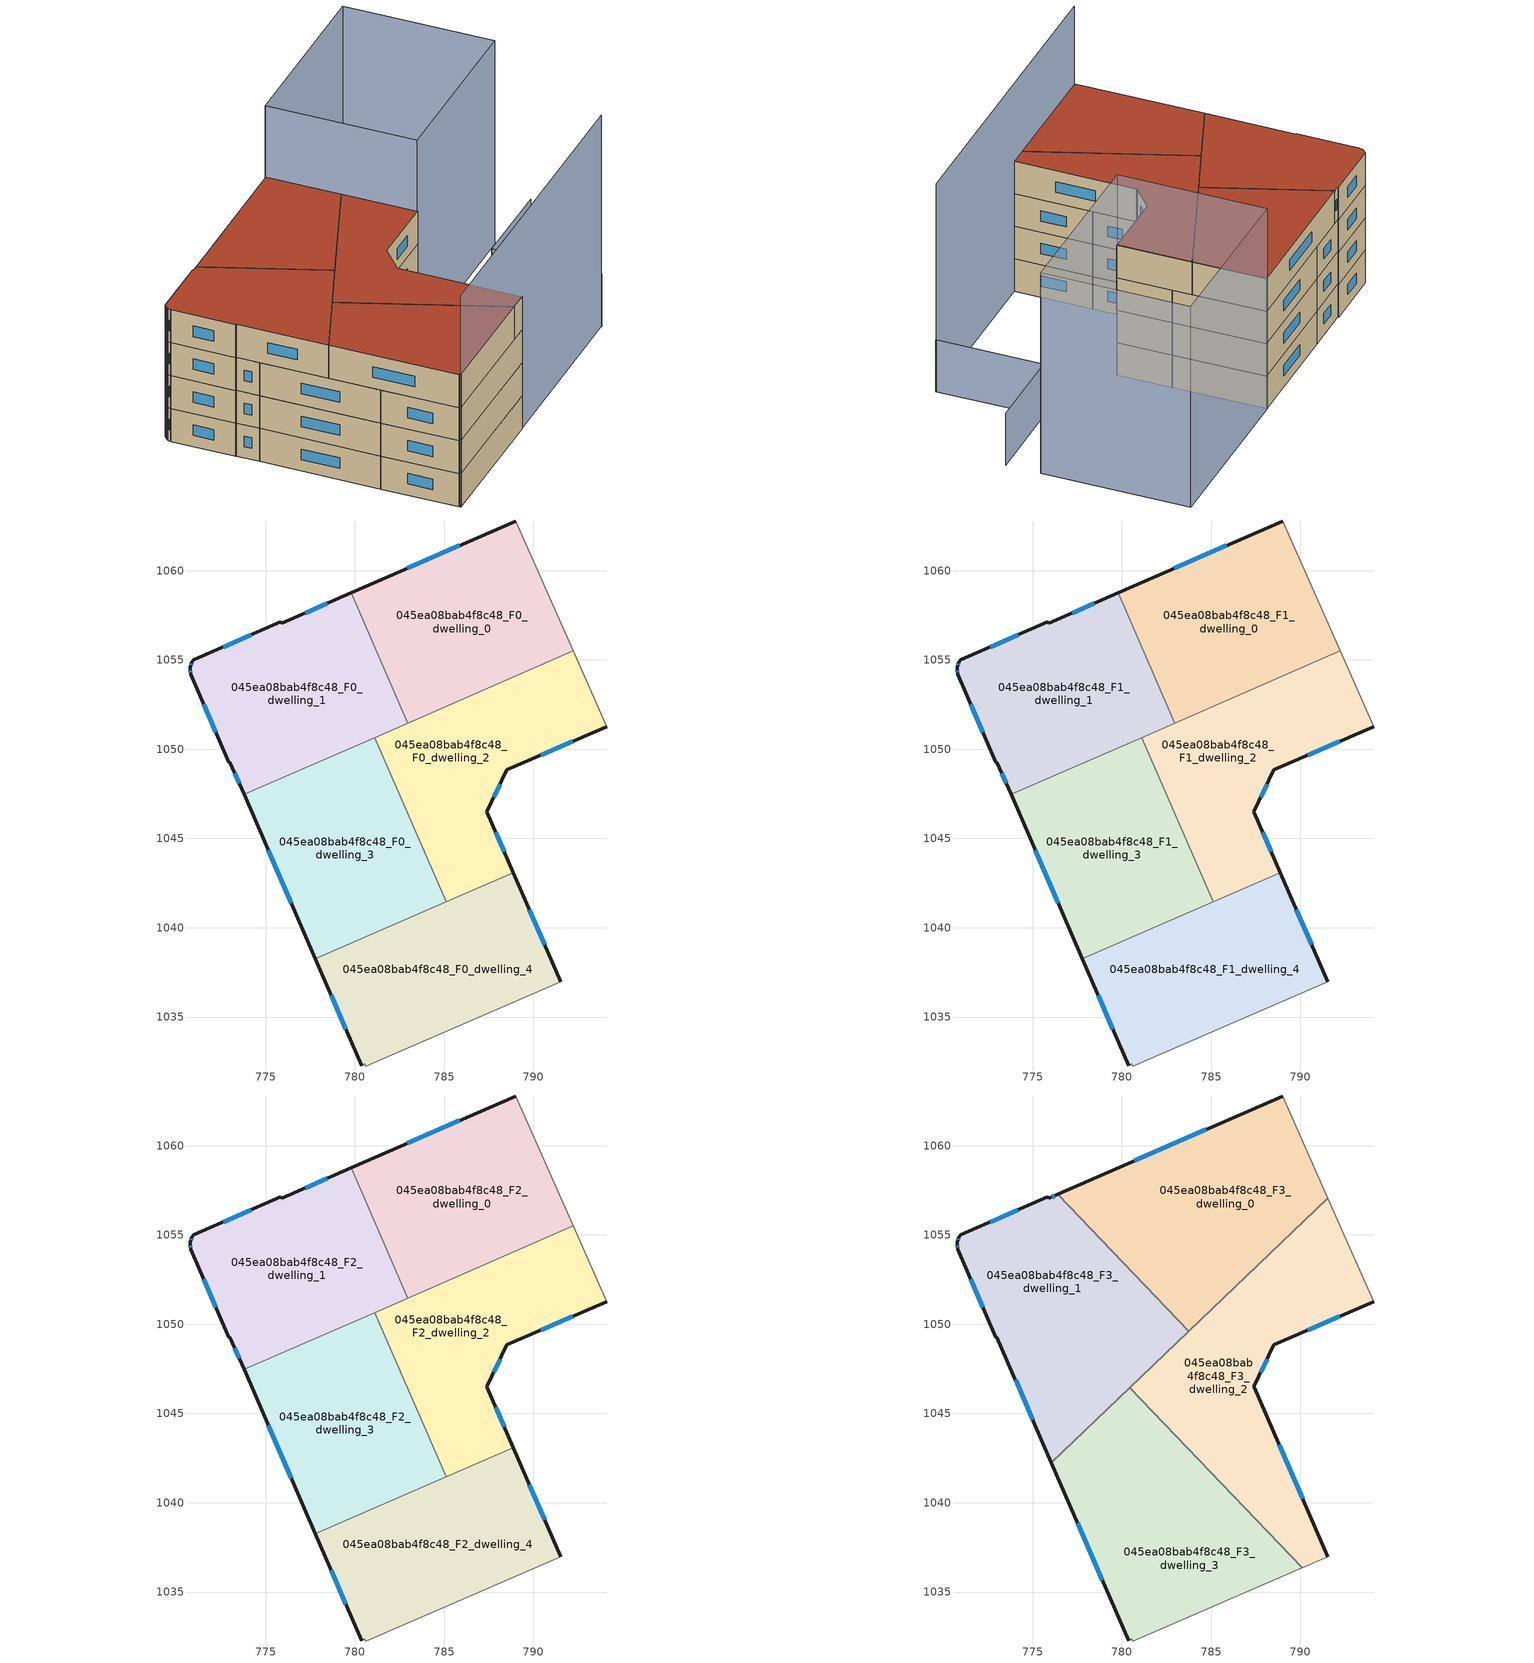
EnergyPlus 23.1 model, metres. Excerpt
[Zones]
045ea08bab4f8c48_F0_dwelling_0
 floor ground (EU_floor_Construction): 789.01,1062.79 792.24,1055.51 782.97,1051.47 779.79,1058.75 z0
 wall outside (EU_wall_Construction): 789.01,1062.79 779.79,1058.75 z0:3
 wall to 045ea08bab4f8c48_F0_dwelling_1 (EU_wall_Construction): 779.79,1058.75 782.97,1051.47 z0:3
 wall adiabatic (EU_wall_Construction): 792.24,1055.51 789.01,1062.79 z0:3
 wall to 045ea08bab4f8c48_F0_dwelling_2 (EU_wall_Construction): 782.97,1051.47 792.24,1055.51 z0:3
 window (EU_Window_Construction): 785.88,1061.41 782.93,1060.12 z1.02:1.98
045ea08bab4f8c48_F0_dwelling_1
 floor ground (EU_floor_Construction): 779.79,1058.75 782.97,1051.47 773.79,1047.47 773,1049.28 772.93,1049.27 770.82,1054.2 770.8,1054.25 770.77,1054.46 770.79,1054.62 770.8,1054.67 770.87,1054.87 770.97,1055 775.86,1057.13 775.9,1057.05 z0
 wall outside (EU_wall_Construction): 779.79,1058.75 775.9,1057.05 775.86,1057.13 770.97,1055 770.87,1054.87 770.8,1054.67 770.79,1054.62 770.77,1054.46 770.8,1054.25 770.82,1054.2 772.93,1049.27 773,1049.28 773.79,1047.47 z0:3
 wall to 045ea08bab4f8c48_F0_dwelling_3 (EU_wall_Construction): 773.79,1047.47 781.1,1050.65 z0:3
 wall to 045ea08bab4f8c48_F0_dwelling_2 (EU_wall_Construction): 781.1,1050.66 782.97,1051.47 z0:3
 window (EU_Window_Construction): 770.85,1054.8 770.82,1054.74 / 774.2,1056.41 772.63,1055.73 / 778.47,1058.17 777.22,1057.63 / 773.27,1048.66 773.52,1048.09 / 771.54,1052.52 772.21,1050.95 / 770.78,1054.39 770.79,1054.32 z1.02:1.98
045ea08bab4f8c48_F0_dwelling_2
 floor ground (EU_floor_Construction): 792.24,1055.51 794.12,1051.27 788.52,1048.84 787.39,1046.51 788.88,1043.08 785.12,1041.44 781.1,1050.66 z0
 wall outside (EU_wall_Construction): 788.88,1043.08 787.39,1046.51 788.52,1048.84 794.12,1051.27 z0:3
 wall adiabatic (EU_wall_Construction): 794.12,1051.27 792.24,1055.51 z0:3
 wall to 045ea08bab4f8c48_F0_dwelling_3 (EU_wall_Construction): 781.1,1050.66 785.12,1041.44 z0:3
 wall to 045ea08bab4f8c48_F0_dwelling_4 (EU_wall_Construction): 785.12,1041.44 788.88,1043.08 z0:3
 window (EU_Window_Construction): 790.42,1049.67 792.21,1050.44 / 787.77,1047.3 788.13,1048.05 / 788.37,1044.25 787.9,1045.35 z1.02:1.98
045ea08bab4f8c48_F0_dwelling_3
 floor ground (EU_floor_Construction): 781.1,1050.66 785.12,1041.44 777.79,1038.25 773.79,1047.47 z0
 wall outside (EU_wall_Construction): 773.79,1047.47 777.79,1038.25 z0:3
 wall to 045ea08bab4f8c48_F0_dwelling_4 (EU_wall_Construction): 777.79,1038.25 785.12,1041.44 z0:3
 window (EU_Window_Construction): 775.15,1044.33 776.43,1041.39 z1.02:1.98
045ea08bab4f8c48_F0_dwelling_4
 floor ground (EU_floor_Construction): 788.88,1043.08 791.53,1036.99 780.61,1032.26 780.56,1032.38 780.38,1032.28 777.79,1038.25 z0
 wall outside (EU_wall_Construction): 777.79,1038.25 780.38,1032.28 / 791.53,1036.99 788.88,1043.08 z0:3
 wall adiabatic (EU_wall_Construction): 780.38,1032.28 780.56,1032.38 780.61,1032.26 791.53,1036.99 z0:3
 window (EU_Window_Construction): 778.67,1036.22 779.5,1034.31 / 790.62,1039.06 789.78,1041.01 z1.02:1.98
045ea08bab4f8c48_F1_dwelling_0
 floor to 045ea08bab4f8c48_F0_dwelling_0 (EU_floor_Construction): 789.01,1062.79 792.24,1055.51 782.97,1051.47 779.79,1058.75 z3
 wall outside (EU_wall_Construction): 789.01,1062.79 779.79,1058.75 z3:6
 wall to 045ea08bab4f8c48_F1_dwelling_1 (EU_wall_Construction): 779.79,1058.75 782.97,1051.47 z3:6
 wall adiabatic (EU_wall_Construction): 792.24,1055.51 789.01,1062.79 z3:6
 wall to 045ea08bab4f8c48_F1_dwelling_2 (EU_wall_Construction): 782.97,1051.47 792.24,1055.51 z3:6
 window (EU_Window_Construction): 785.88,1061.41 782.93,1060.12 z4.02:4.98
045ea08bab4f8c48_F1_dwelling_1
 floor to 045ea08bab4f8c48_F0_dwelling_1 (EU_floor_Construction): 779.79,1058.75 782.97,1051.47 773.79,1047.47 773,1049.28 772.93,1049.27 770.82,1054.2 770.8,1054.25 770.77,1054.46 770.79,1054.62 770.8,1054.67 770.87,1054.87 770.97,1055 775.86,1057.13 775.9,1057.05 z3
 wall outside (EU_wall_Construction): 779.79,1058.75 775.9,1057.05 775.86,1057.13 770.97,1055 770.87,1054.87 770.8,1054.67 770.79,1054.62 770.77,1054.46 770.8,1054.25 770.82,1054.2 772.93,1049.27 773,1049.28 773.79,1047.47 z3:6
 wall to 045ea08bab4f8c48_F1_dwelling_3 (EU_wall_Construction): 773.79,1047.47 781.1,1050.65 z3:6
 wall to 045ea08bab4f8c48_F1_dwelling_2 (EU_wall_Construction): 781.1,1050.66 782.97,1051.47 z3:6
 window (EU_Window_Construction): 770.85,1054.8 770.82,1054.74 / 774.2,1056.41 772.63,1055.73 / 778.47,1058.17 777.22,1057.63 / 773.27,1048.66 773.52,1048.09 / 771.54,1052.52 772.21,1050.95 / 770.78,1054.39 770.79,1054.32 z4.02:4.98
045ea08bab4f8c48_F1_dwelling_2
 floor to 045ea08bab4f8c48_F0_dwelling_2 (EU_floor_Construction): 792.24,1055.51 794.12,1051.27 788.52,1048.84 787.39,1046.51 788.88,1043.08 785.12,1041.44 781.1,1050.66 z3
 wall outside (EU_wall_Construction): 788.88,1043.08 787.39,1046.51 788.52,1048.84 794.12,1051.27 z3:6
 wall adiabatic (EU_wall_Construction): 794.12,1051.27 792.24,1055.51 z3:6
 wall to 045ea08bab4f8c48_F1_dwelling_3 (EU_wall_Construction): 781.1,1050.66 785.12,1041.44 z3:6
 wall to 045ea08bab4f8c48_F1_dwelling_4 (EU_wall_Construction): 785.12,1041.44 788.88,1043.08 z3:6
 window (EU_Window_Construction): 790.42,1049.67 792.21,1050.44 / 787.77,1047.3 788.13,1048.05 / 788.37,1044.25 787.9,1045.35 z4.02:4.98
045ea08bab4f8c48_F1_dwelling_3
 floor to 045ea08bab4f8c48_F0_dwelling_3 (EU_floor_Construction): 781.1,1050.66 785.12,1041.44 777.79,1038.25 773.79,1047.47 z3
 wall outside (EU_wall_Construction): 773.79,1047.47 777.79,1038.25 z3:6
 wall to 045ea08bab4f8c48_F1_dwelling_4 (EU_wall_Construction): 777.79,1038.25 785.12,1041.44 z3:6
 window (EU_Window_Construction): 775.15,1044.33 776.43,1041.39 z4.02:4.98
045ea08bab4f8c48_F1_dwelling_4
 floor to 045ea08bab4f8c48_F0_dwelling_4 (EU_floor_Construction): 788.88,1043.08 791.53,1036.99 780.61,1032.26 780.56,1032.38 780.38,1032.28 777.79,1038.25 z3
 wall outside (EU_wall_Construction): 777.79,1038.25 780.38,1032.28 / 791.53,1036.99 788.88,1043.08 z3:6
 wall adiabatic (EU_wall_Construction): 780.38,1032.28 780.56,1032.38 780.61,1032.26 791.53,1036.99 z3:6
 window (EU_Window_Construction): 778.67,1036.22 779.5,1034.31 / 790.62,1039.06 789.78,1041.01 z4.02:4.98
045ea08bab4f8c48_F2_dwelling_0
 floor to 045ea08bab4f8c48_F1_dwelling_0 (EU_floor_Construction): 789.01,1062.79 792.24,1055.51 782.97,1051.47 779.79,1058.75 z6
 wall outside (EU_wall_Construction): 789.01,1062.79 779.79,1058.75 z6:9
 wall to 045ea08bab4f8c48_F2_dwelling_1 (EU_wall_Construction): 779.79,1058.75 782.97,1051.47 z6:9
 wall adiabatic (EU_wall_Construction): 792.24,1055.51 789.01,1062.79 z6:9
 wall to 045ea08bab4f8c48_F2_dwelling_2 (EU_wall_Construction): 782.97,1051.47 792.24,1055.51 z6:9
 window (EU_Window_Construction): 785.88,1061.41 782.93,1060.12 z7.02:7.98
045ea08bab4f8c48_F2_dwelling_1
 floor to 045ea08bab4f8c48_F1_dwelling_1 (EU_floor_Construction): 779.79,1058.75 782.97,1051.47 773.79,1047.47 773,1049.28 772.93,1049.27 770.82,1054.2 770.8,1054.25 770.77,1054.46 770.79,1054.62 770.8,1054.67 770.87,1054.87 770.97,1055 775.86,1057.13 775.9,1057.05 z6
 wall outside (EU_wall_Construction): 779.79,1058.75 775.9,1057.05 775.86,1057.13 770.97,1055 770.87,1054.87 770.8,1054.67 770.79,1054.62 770.77,1054.46 770.8,1054.25 770.82,1054.2 772.93,1049.27 773,1049.28 773.79,1047.47 z6:9
 wall to 045ea08bab4f8c48_F2_dwelling_3 (EU_wall_Construction): 773.79,1047.47 781.1,1050.65 z6:9
 wall to 045ea08bab4f8c48_F2_dwelling_2 (EU_wall_Construction): 781.1,1050.66 782.97,1051.47 z6:9
 window (EU_Window_Construction): 770.85,1054.8 770.82,1054.74 / 774.2,1056.41 772.63,1055.73 / 778.47,1058.17 777.22,1057.63 / 773.27,1048.66 773.52,1048.09 / 771.54,1052.52 772.21,1050.95 / 770.78,1054.39 770.79,1054.32 z7.02:7.98
045ea08bab4f8c48_F2_dwelling_2
 floor to 045ea08bab4f8c48_F1_dwelling_2 (EU_floor_Construction): 792.24,1055.51 794.12,1051.27 788.52,1048.84 787.39,1046.51 788.88,1043.08 785.12,1041.44 781.1,1050.66 z6
 wall outside (EU_wall_Construction): 788.88,1043.08 787.39,1046.51 788.52,1048.84 794.12,1051.27 z6:9
 wall adiabatic (EU_wall_Construction): 794.12,1051.27 792.24,1055.51 z6:9
 wall to 045ea08bab4f8c48_F2_dwelling_3 (EU_wall_Construction): 781.1,1050.66 785.12,1041.44 z6:9
 wall to 045ea08bab4f8c48_F2_dwelling_4 (EU_wall_Construction): 785.12,1041.44 788.88,1043.08 z6:9
 window (EU_Window_Construction): 790.42,1049.67 792.21,1050.44 / 787.77,1047.3 788.13,1048.05 / 788.37,1044.25 787.9,1045.35 z7.02:7.98
045ea08bab4f8c48_F2_dwelling_3
 floor to 045ea08bab4f8c48_F1_dwelling_3 (EU_floor_Construction): 781.1,1050.66 785.12,1041.44 777.79,1038.25 773.79,1047.47 z6
 wall outside (EU_wall_Construction): 773.79,1047.47 777.79,1038.25 z6:9
 wall to 045ea08bab4f8c48_F2_dwelling_4 (EU_wall_Construction): 777.79,1038.25 785.12,1041.44 z6:9
 window (EU_Window_Construction): 775.15,1044.33 776.43,1041.39 z7.02:7.98
045ea08bab4f8c48_F2_dwelling_4
 floor to 045ea08bab4f8c48_F1_dwelling_4 (EU_floor_Construction): 788.88,1043.08 791.53,1036.99 780.61,1032.26 780.56,1032.38 780.38,1032.28 777.79,1038.25 z6
 wall outside (EU_wall_Construction): 777.79,1038.25 780.38,1032.28 / 791.53,1036.99 788.88,1043.08 z6:9
 wall adiabatic (EU_wall_Construction): 780.38,1032.28 780.56,1032.38 780.61,1032.26 791.53,1036.99 z6:9
 window (EU_Window_Construction): 778.67,1036.22 779.5,1034.31 / 790.62,1039.06 789.78,1041.01 z7.02:7.98
045ea08bab4f8c48_F3_dwelling_0
 floor to 045ea08bab4f8c48_F2_dwelling_0 (EU_floor_Construction): 789.01,1062.79 791.55,1057.07 787.98,1053.65 782.97,1051.47 779.79,1058.75 z9
 floor to 045ea08bab4f8c48_F2_dwelling_1 (EU_floor_Construction): 779.79,1058.75 782.97,1051.47 782.26,1051.16 776.41,1057.27 z9
 floor to 045ea08bab4f8c48_F2_dwelling_2 (EU_floor_Construction): 787.98,1053.65 783.75,1049.61 782.26,1051.16 z9
 wall outside (EU_wall_Construction): 789.01,1062.79 776.41,1057.27 z9:12
 wall adiabatic (EU_wall_Construction): 791.55,1057.07 789.01,1062.79 z9:12
 wall to 045ea08bab4f8c48_F3_dwelling_1 (EU_wall_Construction): 776.41,1057.27 783.75,1049.61 z9:12
 wall to 045ea08bab4f8c48_F3_dwelling_2 (EU_wall_Construction): 783.75,1049.61 791.55,1057.07 z9:12
 window (EU_Window_Construction): 784.72,1060.91 780.7,1059.15 z10.02:10.98
 roof outside (EU_roof_Construction): 791.55,1057.07 789.01,1062.79 776.41,1057.27 783.75,1049.61 z12
045ea08bab4f8c48_F3_dwelling_1
 floor to 045ea08bab4f8c48_F2_dwelling_1 (EU_floor_Construction): 776.41,1057.27 782.26,1051.16 773.79,1047.47 773,1049.28 772.93,1049.27 770.82,1054.2 770.8,1054.25 770.77,1054.46 770.79,1054.62 770.8,1054.67 770.87,1054.87 770.97,1055 775.86,1057.13 775.9,1057.05 z9
 floor to 045ea08bab4f8c48_F2_dwelling_3 (EU_floor_Construction): 781.1,1050.65 782.2,1048.13 776.06,1042.24 773.79,1047.47 z9
 floor to 045ea08bab4f8c48_F2_dwelling_2 (EU_floor_Construction): 782.26,1051.16 783.75,1049.61 782.2,1048.13 781.1,1050.65 z9
 wall outside (EU_wall_Construction): 776.41,1057.27 775.9,1057.05 775.86,1057.13 770.97,1055 770.87,1054.87 770.8,1054.67 770.79,1054.62 770.77,1054.46 770.8,1054.25 770.82,1054.2 772.93,1049.27 773,1049.28 776.06,1042.24 z9:12
 wall to 045ea08bab4f8c48_F3_dwelling_3 (EU_wall_Construction): 776.06,1042.24 780.45,1046.45 z9:12
 wall to 045ea08bab4f8c48_F3_dwelling_2 (EU_wall_Construction): 780.45,1046.45 783.75,1049.61 z9:12
 window (EU_Window_Construction): 771.54,1052.52 772.21,1050.95 / 770.78,1054.39 770.79,1054.32 / 770.85,1054.8 770.82,1054.74 / 774.2,1056.41 772.63,1055.73 / 776.23,1057.2 776.07,1057.13 / 774.04,1046.89 775.02,1044.64 z10.02:10.98
 roof outside (EU_roof_Construction): 783.75,1049.61 776.41,1057.27 775.9,1057.05 775.86,1057.13 770.97,1055 770.87,1054.87 770.8,1054.67 770.79,1054.62 770.77,1054.46 770.8,1054.25 770.82,1054.2 772.93,1049.27 773,1049.28 776.06,1042.24 z12
045ea08bab4f8c48_F3_dwelling_2
 floor to 045ea08bab4f8c48_F2_dwelling_2 (EU_floor_Construction): 792.24,1055.51 794.12,1051.27 788.52,1048.84 787.39,1046.51 788.88,1043.08 785.21,1041.48 785.01,1041.69 782.2,1048.13 787.98,1053.65 z9
 floor to 045ea08bab4f8c48_F2_dwelling_0 (EU_floor_Construction): 791.55,1057.07 792.24,1055.51 787.98,1053.65 z9
 floor to 045ea08bab4f8c48_F2_dwelling_4 (EU_floor_Construction): 788.88,1043.08 791.53,1036.99 790.1,1036.37 785.21,1041.48 z9
 floor to 045ea08bab4f8c48_F2_dwelling_3 (EU_floor_Construction): 782.2,1048.13 785.01,1041.69 780.45,1046.45 z9
 wall outside (EU_wall_Construction): 791.53,1036.99 787.4,1046.48 787.39,1046.51 788.52,1048.84 794.12,1051.27 z9:12
 wall adiabatic (EU_wall_Construction): 790.1,1036.37 791.53,1036.99 / 794.12,1051.27 791.55,1057.07 z9:12
 wall to 045ea08bab4f8c48_F3_dwelling_3 (EU_wall_Construction): 780.45,1046.45 790.1,1036.37 z9:12
 window (EU_Window_Construction): 790.42,1049.67 792.21,1050.44 / 787.77,1047.3 788.13,1048.05 / 790.12,1040.22 788.8,1043.25 z10.02:10.98
 roof outside (EU_roof_Construction): 791.53,1036.99 787.4,1046.48 787.39,1046.51 788.52,1048.84 794.12,1051.27 791.55,1057.07 780.45,1046.45 790.1,1036.37 z12
045ea08bab4f8c48_F3_dwelling_3
 floor to 045ea08bab4f8c48_F2_dwelling_4 (EU_floor_Construction): 785.21,1041.48 790.1,1036.37 780.61,1032.26 780.56,1032.38 780.38,1032.28 777.79,1038.25 z9
 floor to 045ea08bab4f8c48_F2_dwelling_2 (EU_floor_Construction): 785.01,1041.69 785.21,1041.48 785.12,1041.44 z9
 floor to 045ea08bab4f8c48_F2_dwelling_3 (EU_floor_Construction): 780.45,1046.45 785.01,1041.69 785.12,1041.44 777.79,1038.25 776.06,1042.24 z9
 wall outside (EU_wall_Construction): 776.06,1042.24 780.38,1032.28 z9:12
 wall adiabatic (EU_wall_Construction): 780.38,1032.28 780.56,1032.38 780.61,1032.26 790.1,1036.37 z9:12
 window (EU_Window_Construction): 777.53,1038.85 778.91,1035.67 z10.02:10.98
 roof outside (EU_roof_Construction): 790.1,1036.37 780.45,1046.45 776.06,1042.24 780.38,1032.28 780.56,1032.38 780.61,1032.26 z12
shading: 780.44,1032.18 805.92,1043.28 z0:19.2; 789,1062.81 803.06,1068.94 / 803.06,1068.94 808.11,1057.35 / 808.11,1057.35 794.05,1051.23 / 794.05,1051.23 789,1062.81 z0:18.5; 805.92,1043.23 802.28,1051.57 / 802.28,1051.57 809.3,1054.63 z0:4.8
[Building]
EU S2 Campaign: North Axis=0; Terrain=City; Solar Distribution=FullExterior
[Site:Location]
Vienna: Latitude=48; Longitude=16.5; Time Zone=1; Elevation=183
[SizingPeriod:WeatherFileDays]
AnnualSizingPeriod: Begin Month=1; Begin Day of Month=1; End Month=12; End Day of Month=31; Day of Week for Start Day=Monday; Use Weather File Daylight Saving Period=No; Use Weather File Rain and Snow Indicators=No
[MATERIAL]
EU_InternalMass_Material: Roughness=MediumRough; Thickness=0.1; Conductivity=1; Density=1800; Specific Heat=900; Thermal Absorptance=0.9; Solar Absorptance=0.7; Visible Absorptance=0.7
[MATERIAL:NOMASS] Roughness=MediumRough; Thermal Absorptance=0.9; Solar Absorptance=0.7; Visible Absorptance=0.7
Name | Thermal Resistance
EU_wall_NoMass | 0.942466
EU_roof_NoMass | 0.551687
EU_floor_NoMass | 0.66527
[WINDOWMATERIAL:SIMPLEGLAZINGSYSTEM]
EU_Window_SimpleGlazing: UFactor=2.03367; Solar Heat Gain Coefficient=0.65; Visible Transmittance=0.65
[CONSTRUCTION]
EU_wall_Construction: EU_wall_NoMass
EU_roof_Construction: EU_roof_NoMass
EU_floor_Construction: EU_floor_NoMass
EU_Window_Construction: EU_Window_SimpleGlazing
EU_InternalMass_Construction: EU_InternalMass_Material
[ZONE] Type=1; Multiplier=1; Ceiling Height=autocalculate; Floor Area=autocalculate; Part of Total Floor Area=Yes
Name | Volume
045ea08bab4f8c48_F0_dwelling_0; 045ea08bab4f8c48_F1_dwelling_0; 045ea08bab4f8c48_F2_dwelling_0 | 240.68
045ea08bab4f8c48_F3_dwelling_0 | 300.853
045ea08bab4f8c48_F0_dwelling_1; 045ea08bab4f8c48_F1_dwelling_1; 045ea08bab4f8c48_F2_dwelling_1 | 240.686
045ea08bab4f8c48_F3_dwelling_1 | 300.855
045ea08bab4f8c48_F0_dwelling_2; 045ea08bab4f8c48_F1_dwelling_2; 045ea08bab4f8c48_F2_dwelling_2 | 240.697
045ea08bab4f8c48_F3_dwelling_2 | 300.85
045ea08bab4f8c48_F0_dwelling_3; 045ea08bab4f8c48_F1_dwelling_3; 045ea08bab4f8c48_F2_dwelling_3 | 240.681
045ea08bab4f8c48_F3_dwelling_3 | 300.862
045ea08bab4f8c48_F0_dwelling_4; 045ea08bab4f8c48_F1_dwelling_4; 045ea08bab4f8c48_F2_dwelling_4 | 240.687
[INTERNALMASS] Construction=EU_InternalMass_Construction
Name | Zone or ZoneList | Surface Area
045ea08bab4f8c48_F0_dwelling_0_EU_InternalMass | 045ea08bab4f8c48_F0_dwelling_0 | 80.2278
045ea08bab4f8c48_F0_dwelling_1_EU_InternalMass | 045ea08bab4f8c48_F0_dwelling_1 | 80.2294
045ea08bab4f8c48_F0_dwelling_2_EU_InternalMass | 045ea08bab4f8c48_F0_dwelling_2 | 80.2319
045ea08bab4f8c48_F0_dwelling_3_EU_InternalMass | 045ea08bab4f8c48_F0_dwelling_3 | 80.2278
045ea08bab4f8c48_F0_dwelling_4_EU_InternalMass | 045ea08bab4f8c48_F0_dwelling_4 | 80.2291
045ea08bab4f8c48_F1_dwelling_0_EU_InternalMass | 045ea08bab4f8c48_F1_dwelling_0 | 80.2278
045ea08bab4f8c48_F1_dwelling_1_EU_InternalMass | 045ea08bab4f8c48_F1_dwelling_1 | 80.2294
045ea08bab4f8c48_F1_dwelling_2_EU_InternalMass | 045ea08bab4f8c48_F1_dwelling_2 | 80.2319
045ea08bab4f8c48_F1_dwelling_3_EU_InternalMass | 045ea08bab4f8c48_F1_dwelling_3 | 80.2278
045ea08bab4f8c48_F1_dwelling_4_EU_InternalMass | 045ea08bab4f8c48_F1_dwelling_4 | 80.2291
045ea08bab4f8c48_F2_dwelling_0_EU_InternalMass | 045ea08bab4f8c48_F2_dwelling_0 | 80.2278
045ea08bab4f8c48_F2_dwelling_1_EU_InternalMass | 045ea08bab4f8c48_F2_dwelling_1 | 80.2294
045ea08bab4f8c48_F2_dwelling_2_EU_InternalMass | 045ea08bab4f8c48_F2_dwelling_2 | 80.2319
045ea08bab4f8c48_F2_dwelling_3_EU_InternalMass | 045ea08bab4f8c48_F2_dwelling_3 | 80.2278
045ea08bab4f8c48_F2_dwelling_4_EU_InternalMass | 045ea08bab4f8c48_F2_dwelling_4 | 80.2291
045ea08bab4f8c48_F3_dwelling_0_EU_InternalMass | 045ea08bab4f8c48_F3_dwelling_0 | 100.284
045ea08bab4f8c48_F3_dwelling_1_EU_InternalMass | 045ea08bab4f8c48_F3_dwelling_1 | 100.284
045ea08bab4f8c48_F3_dwelling_2_EU_InternalMass | 045ea08bab4f8c48_F3_dwelling_2 | 100.283
045ea08bab4f8c48_F3_dwelling_3_EU_InternalMass | 045ea08bab4f8c48_F3_dwelling_3 | 100.288
[OTHEREQUIPMENT] Fuel Type=Electricity; Design Level Calculation Method=Watts/Area; Power per Zone Floor Area=1; Fraction Latent=0; Fraction Radiant=0; Fraction Lost=0; Carbon Dioxide Generation Rate=0; EndUse Subcategory=EU_Step8_InternalGains
Name | Zone or ZoneList or Space or SpaceList | Schedule
EU_Step8_InternalGain_045ea08bab4f8c48_F0_dwelling_0_f000 | 045ea08bab4f8c48_F0_dwelling_0 | EU_Step8_GainSchedule_045ea08bab4f8c48_F0_dwelling_0_f000
EU_Step8_InternalGain_045ea08bab4f8c48_F0_dwelling_1_f000 | 045ea08bab4f8c48_F0_dwelling_1 | EU_Step8_GainSchedule_045ea08bab4f8c48_F0_dwelling_1_f000
EU_Step8_InternalGain_045ea08bab4f8c48_F0_dwelling_2_f000 | 045ea08bab4f8c48_F0_dwelling_2 | EU_Step8_GainSchedule_045ea08bab4f8c48_F0_dwelling_2_f000
EU_Step8_InternalGain_045ea08bab4f8c48_F0_dwelling_3_f000 | 045ea08bab4f8c48_F0_dwelling_3 | EU_Step8_GainSchedule_045ea08bab4f8c48_F0_dwelling_3_f000
EU_Step8_InternalGain_045ea08bab4f8c48_F0_dwelling_4_f000 | 045ea08bab4f8c48_F0_dwelling_4 | EU_Step8_GainSchedule_045ea08bab4f8c48_F0_dwelling_4_f000
EU_Step8_InternalGain_045ea08bab4f8c48_F1_dwelling_0_f000 | 045ea08bab4f8c48_F1_dwelling_0 | EU_Step8_GainSchedule_045ea08bab4f8c48_F1_dwelling_0_f000
EU_Step8_InternalGain_045ea08bab4f8c48_F1_dwelling_1_f000 | 045ea08bab4f8c48_F1_dwelling_1 | EU_Step8_GainSchedule_045ea08bab4f8c48_F1_dwelling_1_f000
EU_Step8_InternalGain_045ea08bab4f8c48_F1_dwelling_2_f000 | 045ea08bab4f8c48_F1_dwelling_2 | EU_Step8_GainSchedule_045ea08bab4f8c48_F1_dwelling_2_f000
EU_Step8_InternalGain_045ea08bab4f8c48_F1_dwelling_3_f000 | 045ea08bab4f8c48_F1_dwelling_3 | EU_Step8_GainSchedule_045ea08bab4f8c48_F1_dwelling_3_f000
EU_Step8_InternalGain_045ea08bab4f8c48_F1_dwelling_4_f000 | 045ea08bab4f8c48_F1_dwelling_4 | EU_Step8_GainSchedule_045ea08bab4f8c48_F1_dwelling_4_f000
EU_Step8_InternalGain_045ea08bab4f8c48_F2_dwelling_0_f000 | 045ea08bab4f8c48_F2_dwelling_0 | EU_Step8_GainSchedule_045ea08bab4f8c48_F2_dwelling_0_f000
EU_Step8_InternalGain_045ea08bab4f8c48_F2_dwelling_1_f000 | 045ea08bab4f8c48_F2_dwelling_1 | EU_Step8_GainSchedule_045ea08bab4f8c48_F2_dwelling_1_f000
EU_Step8_InternalGain_045ea08bab4f8c48_F2_dwelling_2_f000 | 045ea08bab4f8c48_F2_dwelling_2 | EU_Step8_GainSchedule_045ea08bab4f8c48_F2_dwelling_2_f000
EU_Step8_InternalGain_045ea08bab4f8c48_F2_dwelling_3_f000 | 045ea08bab4f8c48_F2_dwelling_3 | EU_Step8_GainSchedule_045ea08bab4f8c48_F2_dwelling_3_f000
EU_Step8_InternalGain_045ea08bab4f8c48_F2_dwelling_4_f000 | 045ea08bab4f8c48_F2_dwelling_4 | EU_Step8_GainSchedule_045ea08bab4f8c48_F2_dwelling_4_f000
EU_Step8_InternalGain_045ea08bab4f8c48_F3_dwelling_0_f000 | 045ea08bab4f8c48_F3_dwelling_0 | EU_Step8_GainSchedule_045ea08bab4f8c48_F3_dwelling_0_f000
EU_Step8_InternalGain_045ea08bab4f8c48_F3_dwelling_1_f000 | 045ea08bab4f8c48_F3_dwelling_1 | EU_Step8_GainSchedule_045ea08bab4f8c48_F3_dwelling_1_f000
EU_Step8_InternalGain_045ea08bab4f8c48_F3_dwelling_2_f000 | 045ea08bab4f8c48_F3_dwelling_2 | EU_Step8_GainSchedule_045ea08bab4f8c48_F3_dwelling_2_f000
EU_Step8_InternalGain_045ea08bab4f8c48_F3_dwelling_3_f000 | 045ea08bab4f8c48_F3_dwelling_3 | EU_Step8_GainSchedule_045ea08bab4f8c48_F3_dwelling_3_f000
[ZONEVENTILATION:DESIGNFLOWRATE] Schedule=EU_AlwaysOn; Design Flow Rate Calculation Method=AirChanges/Hour; Air Changes per Hour=0.530523; Ventilation Type=Natural; Fan Pressure Rise=0; Fan Total Efficiency=1; Constant Term Coefficient=1; Temperature Term Coefficient=0; Velocity Term Coefficient=0; Velocity Squared Term Coefficient=0; Minimum Indoor Temperature=-100; Maximum Indoor Temperature=100; Delta Temperature=-100; Minimum Outdoor Temperature=-100; Maximum Outdoor Temperature=100; Maximum Wind Speed=40
Name | Zone or ZoneList or Space or SpaceList
EU_ConstantAir_045ea08bab4f8c48_F0_dwelling_0 | 045ea08bab4f8c48_F0_dwelling_0
EU_ConstantAir_045ea08bab4f8c48_F0_dwelling_1 | 045ea08bab4f8c48_F0_dwelling_1
EU_ConstantAir_045ea08bab4f8c48_F0_dwelling_2 | 045ea08bab4f8c48_F0_dwelling_2
EU_ConstantAir_045ea08bab4f8c48_F0_dwelling_3 | 045ea08bab4f8c48_F0_dwelling_3
EU_ConstantAir_045ea08bab4f8c48_F0_dwelling_4 | 045ea08bab4f8c48_F0_dwelling_4
EU_ConstantAir_045ea08bab4f8c48_F1_dwelling_0 | 045ea08bab4f8c48_F1_dwelling_0
EU_ConstantAir_045ea08bab4f8c48_F1_dwelling_1 | 045ea08bab4f8c48_F1_dwelling_1
EU_ConstantAir_045ea08bab4f8c48_F1_dwelling_2 | 045ea08bab4f8c48_F1_dwelling_2
EU_ConstantAir_045ea08bab4f8c48_F1_dwelling_3 | 045ea08bab4f8c48_F1_dwelling_3
EU_ConstantAir_045ea08bab4f8c48_F1_dwelling_4 | 045ea08bab4f8c48_F1_dwelling_4
EU_ConstantAir_045ea08bab4f8c48_F2_dwelling_0 | 045ea08bab4f8c48_F2_dwelling_0
EU_ConstantAir_045ea08bab4f8c48_F2_dwelling_1 | 045ea08bab4f8c48_F2_dwelling_1
EU_ConstantAir_045ea08bab4f8c48_F2_dwelling_2 | 045ea08bab4f8c48_F2_dwelling_2
EU_ConstantAir_045ea08bab4f8c48_F2_dwelling_3 | 045ea08bab4f8c48_F2_dwelling_3
EU_ConstantAir_045ea08bab4f8c48_F2_dwelling_4 | 045ea08bab4f8c48_F2_dwelling_4
EU_ConstantAir_045ea08bab4f8c48_F3_dwelling_0 | 045ea08bab4f8c48_F3_dwelling_0
EU_ConstantAir_045ea08bab4f8c48_F3_dwelling_1 | 045ea08bab4f8c48_F3_dwelling_1
EU_ConstantAir_045ea08bab4f8c48_F3_dwelling_2 | 045ea08bab4f8c48_F3_dwelling_2
EU_ConstantAir_045ea08bab4f8c48_F3_dwelling_3 | 045ea08bab4f8c48_F3_dwelling_3
[HVACTEMPLATE:THERMOSTAT] Constant Heating Setpoint=20; Constant Cooling Setpoint=50
EU_HeatOnly_045ea08bab4f8c48_F0_dwelling_0; EU_HeatOnly_045ea08bab4f8c48_F0_dwelling_1; EU_HeatOnly_045ea08bab4f8c48_F0_dwelling_2; EU_HeatOnly_045ea08bab4f8c48_F0_dwelling_3; EU_HeatOnly_045ea08bab4f8c48_F0_dwelling_4; EU_HeatOnly_045ea08bab4f8c48_F1_dwelling_0; EU_HeatOnly_045ea08bab4f8c48_F1_dwelling_1; EU_HeatOnly_045ea08bab4f8c48_F1_dwelling_2; EU_HeatOnly_045ea08bab4f8c48_F1_dwelling_3; EU_HeatOnly_045ea08bab4f8c48_F1_dwelling_4; EU_HeatOnly_045ea08bab4f8c48_F2_dwelling_0; EU_HeatOnly_045ea08bab4f8c48_F2_dwelling_1; EU_HeatOnly_045ea08bab4f8c48_F2_dwelling_2; EU_HeatOnly_045ea08bab4f8c48_F2_dwelling_3; EU_HeatOnly_045ea08bab4f8c48_F2_dwelling_4; EU_HeatOnly_045ea08bab4f8c48_F3_dwelling_0; EU_HeatOnly_045ea08bab4f8c48_F3_dwelling_1; EU_HeatOnly_045ea08bab4f8c48_F3_dwelling_2; EU_HeatOnly_045ea08bab4f8c48_F3_dwelling_3
[HVACTEMPLATE:ZONE:IDEALLOADSAIRSYSTEM] System Availability Schedule=EU_AlwaysOn; Maximum Heating Supply Air Temperature=50; Minimum Cooling Supply Air Temperature=13; Maximum Heating Supply Air Humidity Ratio=0.0156; Minimum Cooling Supply Air Humidity Ratio=0.0077; Heating Limit=NoLimit; Cooling Limit=NoLimit; Heating Availability Schedule=EU_AlwaysOn; Cooling Availability Schedule=EU_CoolingOff; Dehumidification Control Type=ConstantSensibleHeatRatio; Cooling Sensible Heat Ratio=0.7; Dehumidification Setpoint=60; Humidification Control Type=None; Humidification Setpoint=30; Outdoor Air Method=None; Outdoor Air Flow Rate per Person=0.00944; Outdoor Air Flow Rate per Zone Floor Area=0; Outdoor Air Flow Rate per Zone=0; Demand Controlled Ventilation Type=None; Outdoor Air Economizer Type=NoEconomizer; Heat Recovery Type=None; Sensible Heat Recovery Effectiveness=0.7; Latent Heat Recovery Effectiveness=0.65
Name | Template Thermostat
045ea08bab4f8c48_F0_dwelling_0 | EU_HeatOnly_045ea08bab4f8c48_F0_dwelling_0
045ea08bab4f8c48_F0_dwelling_1 | EU_HeatOnly_045ea08bab4f8c48_F0_dwelling_1
045ea08bab4f8c48_F0_dwelling_2 | EU_HeatOnly_045ea08bab4f8c48_F0_dwelling_2
045ea08bab4f8c48_F0_dwelling_3 | EU_HeatOnly_045ea08bab4f8c48_F0_dwelling_3
045ea08bab4f8c48_F0_dwelling_4 | EU_HeatOnly_045ea08bab4f8c48_F0_dwelling_4
045ea08bab4f8c48_F1_dwelling_0 | EU_HeatOnly_045ea08bab4f8c48_F1_dwelling_0
045ea08bab4f8c48_F1_dwelling_1 | EU_HeatOnly_045ea08bab4f8c48_F1_dwelling_1
045ea08bab4f8c48_F1_dwelling_2 | EU_HeatOnly_045ea08bab4f8c48_F1_dwelling_2
045ea08bab4f8c48_F1_dwelling_3 | EU_HeatOnly_045ea08bab4f8c48_F1_dwelling_3
045ea08bab4f8c48_F1_dwelling_4 | EU_HeatOnly_045ea08bab4f8c48_F1_dwelling_4
045ea08bab4f8c48_F2_dwelling_0 | EU_HeatOnly_045ea08bab4f8c48_F2_dwelling_0
045ea08bab4f8c48_F2_dwelling_1 | EU_HeatOnly_045ea08bab4f8c48_F2_dwelling_1
045ea08bab4f8c48_F2_dwelling_2 | EU_HeatOnly_045ea08bab4f8c48_F2_dwelling_2
045ea08bab4f8c48_F2_dwelling_3 | EU_HeatOnly_045ea08bab4f8c48_F2_dwelling_3
045ea08bab4f8c48_F2_dwelling_4 | EU_HeatOnly_045ea08bab4f8c48_F2_dwelling_4
045ea08bab4f8c48_F3_dwelling_0 | EU_HeatOnly_045ea08bab4f8c48_F3_dwelling_0
045ea08bab4f8c48_F3_dwelling_1 | EU_HeatOnly_045ea08bab4f8c48_F3_dwelling_1
045ea08bab4f8c48_F3_dwelling_2 | EU_HeatOnly_045ea08bab4f8c48_F3_dwelling_2
045ea08bab4f8c48_F3_dwelling_3 | EU_HeatOnly_045ea08bab4f8c48_F3_dwelling_3
[SIZING:ZONE] Zone Cooling Design Supply Air Temperature Input Method=SupplyAirTemperature; Zone Cooling Design Supply Air Temperature=13; Zone Heating Design Supply Air Temperature Input Method=SupplyAirTemperature; Zone Heating Design Supply Air Temperature=50; Zone Cooling Design Supply Air Humidity Ratio=0.008; Zone Heating Design Supply Air Humidity Ratio=0.008; Cooling Design Air Flow Method=DesignDay; Cooling Design Air Flow Rate=0; Cooling Minimum Air Flow per Zone Floor Area=0.000762; Cooling Minimum Air Flow=0; Cooling Minimum Air Flow Fraction=0.2; Heating Design Air Flow Method=DesignDay; Heating Design Air Flow Rate=0; Heating Maximum Air Flow per Zone Floor Area=0.002032; Heating Maximum Air Flow=0.141576; Heating Maximum Air Flow Fraction=0.3; Account for Dedicated Outdoor Air System=No; Dedicated Outdoor Air System Control Strategy=NeutralSupplyAir; Dedicated Outdoor Air Low Setpoint Temperature for Design=autosize; Dedicated Outdoor Air High Setpoint Temperature for Design=autosize; Zone Load Sizing Method=Sensible Load Only No Latent Load; Zone Latent Cooling Design Supply Air Humidity Ratio Input Method=HumidityRatioDifference; Zone Cooling Design Supply Air Humidity Ratio Difference=0.005; Zone Latent Heating Design Supply Air Humidity Ratio Input Method=HumidityRatioDifference; Zone Humidification Design Supply Air Humidity Ratio Difference=0.005
045ea08bab4f8c48_F0_dwelling_0; 045ea08bab4f8c48_F0_dwelling_1; 045ea08bab4f8c48_F0_dwelling_2; 045ea08bab4f8c48_F0_dwelling_3; 045ea08bab4f8c48_F0_dwelling_4; 045ea08bab4f8c48_F1_dwelling_0; 045ea08bab4f8c48_F1_dwelling_1; 045ea08bab4f8c48_F1_dwelling_2; 045ea08bab4f8c48_F1_dwelling_3; 045ea08bab4f8c48_F1_dwelling_4; 045ea08bab4f8c48_F2_dwelling_0; 045ea08bab4f8c48_F2_dwelling_1; 045ea08bab4f8c48_F2_dwelling_2; 045ea08bab4f8c48_F2_dwelling_3; 045ea08bab4f8c48_F2_dwelling_4; 045ea08bab4f8c48_F3_dwelling_0; 045ea08bab4f8c48_F3_dwelling_1; 045ea08bab4f8c48_F3_dwelling_2; 045ea08bab4f8c48_F3_dwelling_3
[SCHEDULE:CONSTANT]
Name | Hourly Value
EU_AlwaysOn | 1
EU_CoolingOff | 0
[SCHEDULE:FILE] Column Number=1; Rows to Skip at Top=0; Number of Hours of Data=8760; Column Separator=Comma; Interpolate to Timestep=No; Minutes per Item=60; Adjust Schedule for Daylight Savings=Yes
Name | File
EU_Step8_GainSchedule_045ea08bab4f8c48_F0_dwelling_0_f000 | ../../schedules/045ea08bab4f8c48/045ea08bab4f8c48_F0_dwelling_0_f000_gain.csv
EU_Step8_GainSchedule_045ea08bab4f8c48_F0_dwelling_1_f000 | ../../schedules/045ea08bab4f8c48/045ea08bab4f8c48_F0_dwelling_1_f000_gain.csv
EU_Step8_GainSchedule_045ea08bab4f8c48_F0_dwelling_2_f000 | ../../schedules/045ea08bab4f8c48/045ea08bab4f8c48_F0_dwelling_2_f000_gain.csv
EU_Step8_GainSchedule_045ea08bab4f8c48_F0_dwelling_3_f000 | ../../schedules/045ea08bab4f8c48/045ea08bab4f8c48_F0_dwelling_3_f000_gain.csv
EU_Step8_GainSchedule_045ea08bab4f8c48_F0_dwelling_4_f000 | ../../schedules/045ea08bab4f8c48/045ea08bab4f8c48_F0_dwelling_4_f000_gain.csv
EU_Step8_GainSchedule_045ea08bab4f8c48_F1_dwelling_0_f000 | ../../schedules/045ea08bab4f8c48/045ea08bab4f8c48_F1_dwelling_0_f000_gain.csv
EU_Step8_GainSchedule_045ea08bab4f8c48_F1_dwelling_1_f000 | ../../schedules/045ea08bab4f8c48/045ea08bab4f8c48_F1_dwelling_1_f000_gain.csv
EU_Step8_GainSchedule_045ea08bab4f8c48_F1_dwelling_2_f000 | ../../schedules/045ea08bab4f8c48/045ea08bab4f8c48_F1_dwelling_2_f000_gain.csv
EU_Step8_GainSchedule_045ea08bab4f8c48_F1_dwelling_3_f000 | ../../schedules/045ea08bab4f8c48/045ea08bab4f8c48_F1_dwelling_3_f000_gain.csv
EU_Step8_GainSchedule_045ea08bab4f8c48_F1_dwelling_4_f000 | ../../schedules/045ea08bab4f8c48/045ea08bab4f8c48_F1_dwelling_4_f000_gain.csv
EU_Step8_GainSchedule_045ea08bab4f8c48_F2_dwelling_0_f000 | ../../schedules/045ea08bab4f8c48/045ea08bab4f8c48_F2_dwelling_0_f000_gain.csv
EU_Step8_GainSchedule_045ea08bab4f8c48_F2_dwelling_1_f000 | ../../schedules/045ea08bab4f8c48/045ea08bab4f8c48_F2_dwelling_1_f000_gain.csv
EU_Step8_GainSchedule_045ea08bab4f8c48_F2_dwelling_2_f000 | ../../schedules/045ea08bab4f8c48/045ea08bab4f8c48_F2_dwelling_2_f000_gain.csv
EU_Step8_GainSchedule_045ea08bab4f8c48_F2_dwelling_3_f000 | ../../schedules/045ea08bab4f8c48/045ea08bab4f8c48_F2_dwelling_3_f000_gain.csv
EU_Step8_GainSchedule_045ea08bab4f8c48_F2_dwelling_4_f000 | ../../schedules/045ea08bab4f8c48/045ea08bab4f8c48_F2_dwelling_4_f000_gain.csv
EU_Step8_GainSchedule_045ea08bab4f8c48_F3_dwelling_0_f000 | ../../schedules/045ea08bab4f8c48/045ea08bab4f8c48_F3_dwelling_0_f000_gain.csv
EU_Step8_GainSchedule_045ea08bab4f8c48_F3_dwelling_1_f000 | ../../schedules/045ea08bab4f8c48/045ea08bab4f8c48_F3_dwelling_1_f000_gain.csv
EU_Step8_GainSchedule_045ea08bab4f8c48_F3_dwelling_2_f000 | ../../schedules/045ea08bab4f8c48/045ea08bab4f8c48_F3_dwelling_2_f000_gain.csv
EU_Step8_GainSchedule_045ea08bab4f8c48_F3_dwelling_3_f000 | ../../schedules/045ea08bab4f8c48/045ea08bab4f8c48_F3_dwelling_3_f000_gain.csv
